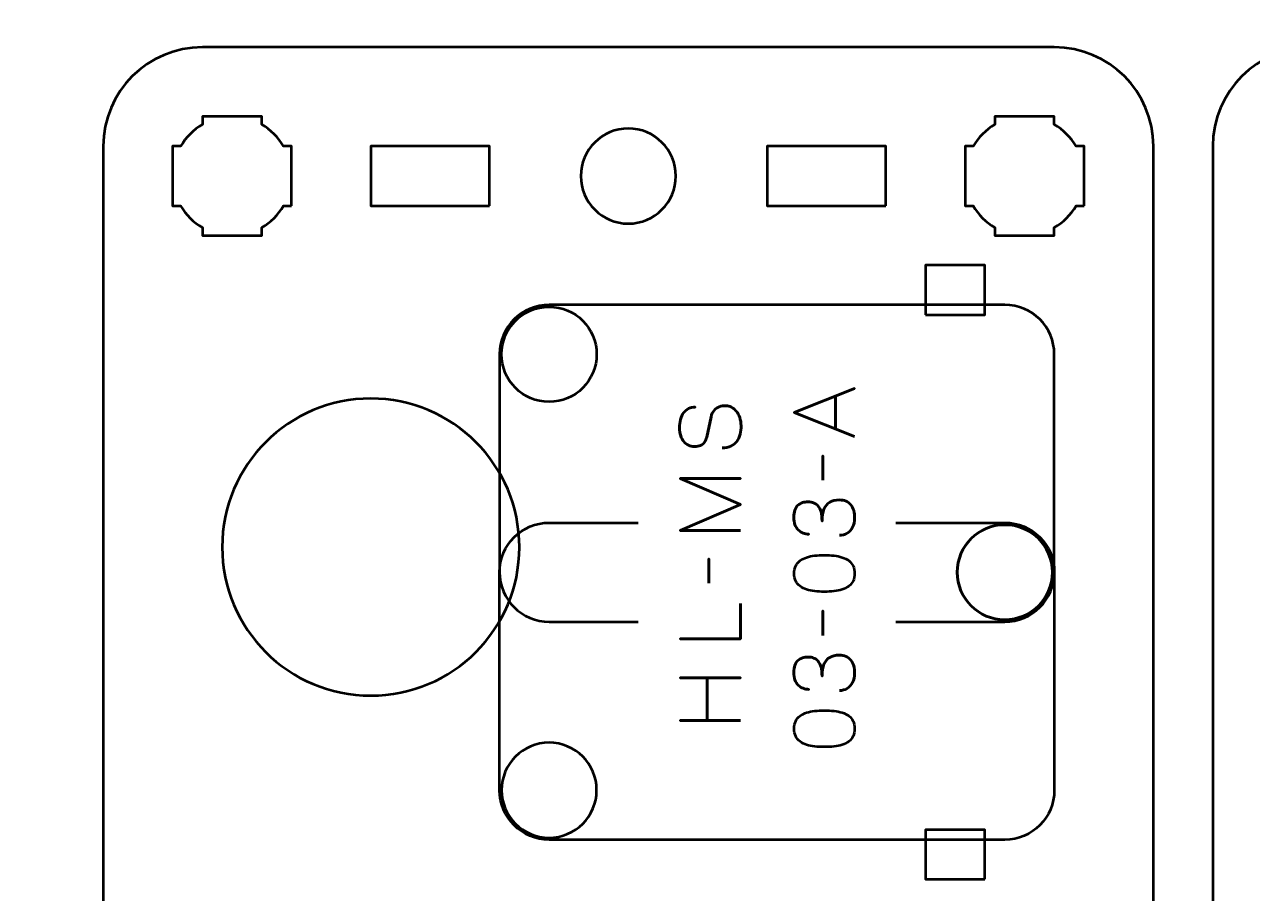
# Model space of a CAD drawing. Header units: centimetres. Extents: x -21 to 0, y -29.7 to 0.
# Drawn here: x -17.45 to -11.25, y -21.57 to -17.19 of the extents above; entities that cross this region are included whole.
import ezdxf

# ---------------------------------------------------------------- set-up
doc = ezdxf.new("R2010")
doc.units = ezdxf.units.CM
doc.header["$MEASUREMENT"] = 0
doc.layers.add('Layer 1', color=7, linetype='Continuous')

msp = doc.modelspace()

# ---------------------------------------------------------------- linework, layer by layer
at = {"layer": 'Layer 1', "color": 5, "lineweight": 53}
msp.add_lwpolyline([(-12.9, -18.65), (-12.6, -18.65), (-12.6, -18.4), (-12.9, -18.4), (-12.9, -18.65)], close=True, dxfattribs=at)
at = {"layer": 'Layer 1', "lineweight": 53}
for centre in [(-14.8, -18.85), (-12.5, -19.95)]:
    msp.add_ellipse(centre, major_axis=(0, 0.24), ratio=1, dxfattribs=at)
at = {"layer": 'Layer 1', "color": 1, "lineweight": 53}
msp.add_open_spline([(-21.00003, -29.19995), (-21.00003, -29.19995), (-21.00003, -5.29992), (-21.00003, -5.29992), (-21.00003, -5.29992), (-21.00003, -5.21709), (-20.93286, -5.14992), (-20.85003, -5.14992), (-20.85003, -5.14992), (-20.7672, -5.14992), (-20.70003, -5.08275), (-20.70003, -4.99992), (-20.70003, -4.99992), (-20.70003, -4.91709), (-20.7672, -4.84992), (-20.85003, -4.84992), (-20.85003, -4.84992), (-20.93286, -4.84992), (-21.00003, -4.78275), (-21.00003, -4.69992), (-21.00003, -4.69992), (-21.00003, -4.61709), (-20.93286, -4.54992), (-20.85003, -4.54992), (-20.85003, -4.54992), (-20.7672, -4.54992), (-20.70003, -4.48275), (-20.70003, -4.39992), (-20.70003, -4.39992), (-20.70003, -4.31709), (-20.7672, -4.24992), (-20.85003, -4.24992), (-20.85003, -4.24992), (-20.93286, -4.24992), (-21.00003, -4.18275), (-21.00003, -4.09992), (-21.00003, -4.09992), (-21.00003, -4.01709), (-20.93286, -3.94992), (-20.85003, -3.94992), (-20.85003, -3.94992), (-20.7672, -3.94992), (-20.70003, -3.88275), (-20.70003, -3.79992), (-20.70003, -3.79992), (-20.70003, -3.71709), (-20.7672, -3.64992), (-20.85003, -3.64992), (-20.85003, -3.64992), (-20.93286, -3.64992), (-21.00003, -3.58275), (-21.00003, -3.49992), (-21.00003, -3.49992), (-21.00003, -3.41709), (-20.93286, -3.34992), (-20.85003, -3.34992), (-20.85003, -3.34992), (-20.7672, -3.34992), (-20.70003, -3.28275), (-20.70003, -3.19992), (-20.70003, -3.19992), (-20.70003, -3.11709), (-20.7672, -3.04992), (-20.85003, -3.04992), (-20.85003, -3.04992), (-20.93286, -3.04992), (-21.00003, -2.98275), (-21.00003, -2.89992), (-21.00003, -2.89992), (-21.00003, -2.81709), (-20.93286, -2.74992), (-20.85003, -2.74992), (-20.85003, -2.74992), (-20.7672, -2.74992), (-20.70003, -2.68275), (-20.70003, -2.59992), (-20.70003, -2.59992), (-20.70003, -2.51709), (-20.7672, -2.44992), (-20.85003, -2.44992), (-20.85003, -2.44992), (-20.93286, -2.44992), (-21.00003, -2.38275), (-21.00003, -2.29992), (-21.00003, -2.29992), (-21.00003, -2.21709), (-20.93286, -2.14992), (-20.85003, -2.14992), (-20.85003, -2.14992), (-20.7672, -2.14992), (-20.70003, -2.08275), (-20.70003, -1.99992), (-20.70003, -1.99992), (-20.70003, -1.91709), (-20.7672, -1.84992), (-20.85003, -1.84992), (-20.85003, -1.84992), (-20.93286, -1.84992), (-21.00003, -1.78275), (-21.00003, -1.69992), (-21.00003, -1.69992), (-21.00003, -1.61709), (-20.93286, -1.54992), (-20.85003, -1.54992), (-20.85003, -1.54992), (-20.7672, -1.54992), (-20.70003, -1.48275), (-20.70003, -1.39992), (-20.70003, -1.39992), (-20.70003, -1.31709), (-20.7672, -1.24992), (-20.85003, -1.24992), (-20.85003, -1.24992), (-20.93286, -1.24992), (-21.00003, -1.18275), (-21.00003, -1.09992), (-21.00003, -1.09992), (-21.00003, -1.09992), (-21.00003, -0.49992), (-21.00003, -0.49992), (-21.00003, -0.49992), (-21.00003, -0.22295), (-20.77694, 0.00004), (-20.49994, 0.00004), (-20.49994, 0.00004), (-20.49994, 0.00004), (-0.50008, 0.00004), (-0.50008, 0.00004), (-0.50008, 0.00004), (-0.22294, 0.00004), (0.00002, -0.22295), (0.00002, -0.49992), (0.00002, -0.49992), (0.00002, -0.49992), (0.00002, -29.19995), (0.00002, -29.19995), (0.00002, -29.19995), (0.00002, -29.47695), (-0.22294, -29.70004), (-0.50008, -29.70004), (-0.50008, -29.70004), (-0.50008, -29.70004), (-20.49994, -29.70004), (-20.49994, -29.70004), (-20.49994, -29.70004), (-20.77694, -29.70004), (-21.00003, -29.47695), (-21.00003, -29.19995)], degree=3, knots=[0, 0, 0, 0, 0.027027, 0.027027, 0.027027, 0.027027, 0.0540541, 0.0540541, 0.0540541, 0.0540541, 0.0810811, 0.0810811, 0.0810811, 0.0810811, 0.1081081, 0.1081081, 0.1081081, 0.1081081, 0.1351351, 0.1351351, 0.1351351, 0.1351351, 0.1621622, 0.1621622, 0.1621622, 0.1621622, 0.1891892, 0.1891892, 0.1891892, 0.1891892, 0.2162162, 0.2162162, 0.2162162, 0.2162162, 0.2432432, 0.2432432, 0.2432432, 0.2432432, 0.2702703, 0.2702703, 0.2702703, 0.2702703, 0.2972973, 0.2972973, 0.2972973, 0.2972973, 0.3243243, 0.3243243, 0.3243243, 0.3243243, 0.3513514, 0.3513514, 0.3513514, 0.3513514, 0.3783784, 0.3783784, 0.3783784, 0.3783784, 0.4054054, 0.4054054, 0.4054054, 0.4054054, 0.4324324, 0.4324324, 0.4324324, 0.4324324, 0.4594595, 0.4594595, 0.4594595, 0.4594595, 0.4864865, 0.4864865, 0.4864865, 0.4864865, 0.5135135, 0.5135135, 0.5135135, 0.5135135, 0.5405405, 0.5405405, 0.5405405, 0.5405405, 0.5675676, 0.5675676, 0.5675676, 0.5675676, 0.5945946, 0.5945946, 0.5945946, 0.5945946, 0.6216216, 0.6216216, 0.6216216, 0.6216216, 0.6486486, 0.6486486, 0.6486486, 0.6486486, 0.6756757, 0.6756757, 0.6756757, 0.6756757, 0.7027027, 0.7027027, 0.7027027, 0.7027027, 0.7297297, 0.7297297, 0.7297297, 0.7297297, 0.7567568, 0.7567568, 0.7567568, 0.7567568, 0.7837838, 0.7837838, 0.7837838, 0.7837838, 0.8108108, 0.8108108, 0.8108108, 0.8108108, 0.8378378, 0.8378378, 0.8378378, 0.8378378, 0.8648649, 0.8648649, 0.8648649, 0.8648649, 0.8918919, 0.8918919, 0.8918919, 0.8918919, 0.9189189, 0.9189189, 0.9189189, 0.9189189, 0.9459459, 0.9459459, 0.9459459, 0.9459459, 0.972973, 0.972973, 0.972973, 0.972973, 1, 1, 1, 1], dxfattribs=at)
at = {"layer": 'Layer 1', "color": 3, "lineweight": 53}
for points in [[(-11.75, -17.8), (-11.75, -17.8), (-11.75, -22.1), (-11.75, -22.1), (-11.75, -22.1), (-11.75, -22.37609), (-11.97391, -22.6), (-12.25, -22.6), (-12.25, -22.6), (-12.25, -22.6), (-16.55, -22.6), (-16.55, -22.6), (-16.55, -22.6), (-16.82609, -22.6), (-17.05, -22.37609), (-17.05, -22.1), (-17.05, -22.1), (-17.05, -22.1), (-17.05, -17.8), (-17.05, -17.8), (-17.05, -17.8), (-17.05, -17.52391), (-16.82609, -17.3), (-16.55, -17.3), (-16.55, -17.3), (-16.55, -17.3), (-12.25, -17.3), (-12.25, -17.3), (-12.25, -17.3), (-11.97391, -17.3), (-11.75, -17.52391), (-11.75, -17.8)], [(-6.15, -17.8), (-6.15, -17.8), (-6.15, -22.1), (-6.15, -22.1), (-6.15, -22.1), (-6.15, -22.37609), (-6.37391, -22.6), (-6.65, -22.6), (-6.65, -22.6), (-6.65, -22.6), (-10.95, -22.6), (-10.95, -22.6), (-10.95, -22.6), (-11.22609, -22.6), (-11.45, -22.37609), (-11.45, -22.1), (-11.45, -22.1), (-11.45, -22.1), (-11.45, -17.8), (-11.45, -17.8), (-11.45, -17.8), (-11.45, -17.52391), (-11.22609, -17.3), (-10.95, -17.3), (-10.95, -17.3), (-10.95, -17.3), (-6.65, -17.3), (-6.65, -17.3), (-6.65, -17.3), (-6.37391, -17.3), (-6.15, -17.52391), (-6.15, -17.8)]]:
    msp.add_open_spline(points, degree=3, knots=[0, 0, 0, 0, 0.125, 0.125, 0.125, 0.125, 0.25, 0.25, 0.25, 0.25, 0.375, 0.375, 0.375, 0.375, 0.5, 0.5, 0.5, 0.5, 0.625, 0.625, 0.625, 0.625, 0.75, 0.75, 0.75, 0.75, 0.875, 0.875, 0.875, 0.875, 1, 1, 1, 1], dxfattribs=at)
at = {"layer": 'Layer 1', "lineweight": 53}
for points, knots in [([(-16.1, -18.1), (-16.1, -18.1), (-16.14015, -18.1), (-16.14015, -18.1), (-16.14015, -18.1), (-16.1665, -18.14553), (-16.20447, -18.1835), (-16.25, -18.20985), (-16.25, -18.20985), (-16.25, -18.20985), (-16.25, -18.25), (-16.25, -18.25), (-16.25, -18.25), (-16.25, -18.25), (-16.4, -18.25), (-16.4, -18.25), (-16.4, -18.25), (-16.4, -18.25), (-16.55, -18.25), (-16.55, -18.25), (-16.55, -18.25), (-16.55, -18.25), (-16.55, -18.20985), (-16.55, -18.20985), (-16.55, -18.20985), (-16.59553, -18.1835), (-16.6335, -18.14553), (-16.65985, -18.1), (-16.65985, -18.1), (-16.65985, -18.1), (-16.7, -18.1), (-16.7, -18.1), (-16.7, -18.1), (-16.7, -18.1), (-16.7, -17.95), (-16.7, -17.95), (-16.7, -17.95), (-16.7, -17.95), (-16.7, -17.8), (-16.7, -17.8), (-16.7, -17.8), (-16.7, -17.8), (-16.65985, -17.8), (-16.65985, -17.8), (-16.65985, -17.8), (-16.6335, -17.75447), (-16.59553, -17.7165), (-16.55, -17.69015), (-16.55, -17.69015), (-16.55, -17.69015), (-16.55, -17.65), (-16.55, -17.65), (-16.55, -17.65), (-16.55, -17.65), (-16.4, -17.65), (-16.4, -17.65), (-16.4, -17.65), (-16.4, -17.65), (-16.25, -17.65), (-16.25, -17.65), (-16.25, -17.65), (-16.25, -17.65), (-16.25, -17.69015), (-16.25, -17.69015), (-16.25, -17.69015), (-16.20447, -17.7165), (-16.1665, -17.75447), (-16.14015, -17.8), (-16.14015, -17.8), (-16.14015, -17.8), (-16.1, -17.8), (-16.1, -17.8), (-16.1, -17.8), (-16.1, -17.8), (-16.1, -17.95), (-16.1, -17.95), (-16.1, -17.95), (-16.1, -17.95), (-16.1, -18.1), (-16.1, -18.1)], [0, 0, 0, 0, 0.05, 0.05, 0.05, 0.05, 0.1, 0.1, 0.1, 0.1, 0.15, 0.15, 0.15, 0.15, 0.2, 0.2, 0.2, 0.2, 0.25, 0.25, 0.25, 0.25, 0.3, 0.3, 0.3, 0.3, 0.35, 0.35, 0.35, 0.35, 0.4, 0.4, 0.4, 0.4, 0.45, 0.45, 0.45, 0.45, 0.5, 0.5, 0.5, 0.5, 0.55, 0.55, 0.55, 0.55, 0.6, 0.6, 0.6, 0.6, 0.65, 0.65, 0.65, 0.65, 0.7, 0.7, 0.7, 0.7, 0.75, 0.75, 0.75, 0.75, 0.8, 0.8, 0.8, 0.8, 0.85, 0.85, 0.85, 0.85, 0.9, 0.9, 0.9, 0.9, 0.95, 0.95, 0.95, 0.95, 1, 1, 1, 1]), ([(-12.1, -18.1), (-12.1, -18.1), (-12.14015, -18.1), (-12.14015, -18.1), (-12.14015, -18.1), (-12.1665, -18.14553), (-12.20447, -18.1835), (-12.25, -18.20985), (-12.25, -18.20985), (-12.25, -18.20985), (-12.25, -18.25), (-12.25, -18.25), (-12.25, -18.25), (-12.25, -18.25), (-12.4, -18.25), (-12.4, -18.25), (-12.4, -18.25), (-12.4, -18.25), (-12.55, -18.25), (-12.55, -18.25), (-12.55, -18.25), (-12.55, -18.25), (-12.55, -18.20985), (-12.55, -18.20985), (-12.55, -18.20985), (-12.59553, -18.1835), (-12.6335, -18.14553), (-12.65985, -18.1), (-12.65985, -18.1), (-12.65985, -18.1), (-12.7, -18.1), (-12.7, -18.1), (-12.7, -18.1), (-12.7, -18.1), (-12.7, -17.95), (-12.7, -17.95), (-12.7, -17.95), (-12.7, -17.95), (-12.7, -17.8), (-12.7, -17.8), (-12.7, -17.8), (-12.7, -17.8), (-12.65985, -17.8), (-12.65985, -17.8), (-12.65985, -17.8), (-12.6335, -17.75447), (-12.59553, -17.7165), (-12.55, -17.69015), (-12.55, -17.69015), (-12.55, -17.69015), (-12.55, -17.65), (-12.55, -17.65), (-12.55, -17.65), (-12.55, -17.65), (-12.4, -17.65), (-12.4, -17.65), (-12.4, -17.65), (-12.4, -17.65), (-12.25, -17.65), (-12.25, -17.65), (-12.25, -17.65), (-12.25, -17.65), (-12.25, -17.69015), (-12.25, -17.69015), (-12.25, -17.69015), (-12.20447, -17.7165), (-12.1665, -17.75447), (-12.14015, -17.8), (-12.14015, -17.8), (-12.14015, -17.8), (-12.1, -17.8), (-12.1, -17.8), (-12.1, -17.8), (-12.1, -17.8), (-12.1, -17.95), (-12.1, -17.95), (-12.1, -17.95), (-12.1, -17.95), (-12.1, -18.1), (-12.1, -18.1)], [0, 0, 0, 0, 0.05, 0.05, 0.05, 0.05, 0.1, 0.1, 0.1, 0.1, 0.15, 0.15, 0.15, 0.15, 0.2, 0.2, 0.2, 0.2, 0.25, 0.25, 0.25, 0.25, 0.3, 0.3, 0.3, 0.3, 0.35, 0.35, 0.35, 0.35, 0.4, 0.4, 0.4, 0.4, 0.45, 0.45, 0.45, 0.45, 0.5, 0.5, 0.5, 0.5, 0.55, 0.55, 0.55, 0.55, 0.6, 0.6, 0.6, 0.6, 0.65, 0.65, 0.65, 0.65, 0.7, 0.7, 0.7, 0.7, 0.75, 0.75, 0.75, 0.75, 0.8, 0.8, 0.8, 0.8, 0.85, 0.85, 0.85, 0.85, 0.9, 0.9, 0.9, 0.9, 0.95, 0.95, 0.95, 0.95, 1, 1, 1, 1]), ([(-14.4, -18.19), (-14.53253, -18.19), (-14.64, -18.08253), (-14.64, -17.95), (-14.64, -17.95), (-14.64, -17.81747), (-14.53253, -17.71), (-14.4, -17.71), (-14.4, -17.71), (-14.26747, -17.71), (-14.16, -17.81747), (-14.16, -17.95), (-14.16, -17.95), (-14.16, -18.08253), (-14.26747, -18.19), (-14.4, -18.19)], [0, 0, 0, 0, 0.25, 0.25, 0.25, 0.25, 0.5, 0.5, 0.5, 0.5, 0.75, 0.75, 0.75, 0.75, 1, 1, 1, 1]), ([(-15.1, -18.1), (-15.1, -18.1), (-15.7, -18.1), (-15.7, -18.1), (-15.7, -18.1), (-15.7, -18.1), (-15.7, -17.8), (-15.7, -17.8), (-15.7, -17.8), (-15.7, -17.8), (-15.1, -17.8), (-15.1, -17.8), (-15.1, -17.8), (-15.1, -17.8), (-15.1, -18.1), (-15.1, -18.1)], [0, 0, 0, 0, 0.25, 0.25, 0.25, 0.25, 0.5, 0.5, 0.5, 0.5, 0.75, 0.75, 0.75, 0.75, 1, 1, 1, 1]), ([(-13.1, -18.1), (-13.1, -18.1), (-13.7, -18.1), (-13.7, -18.1), (-13.7, -18.1), (-13.7, -18.1), (-13.7, -17.8), (-13.7, -17.8), (-13.7, -17.8), (-13.7, -17.8), (-13.1, -17.8), (-13.1, -17.8), (-13.1, -17.8), (-13.1, -17.8), (-13.1, -18.1), (-13.1, -18.1)], [0, 0, 0, 0, 0.25, 0.25, 0.25, 0.25, 0.5, 0.5, 0.5, 0.5, 0.75, 0.75, 0.75, 0.75, 1, 1, 1, 1]), ([(-15.70002, -20.573), (-16.11417, -20.573), (-16.45002, -20.23715), (-16.45002, -19.823), (-16.45002, -19.823), (-16.45002, -19.40885), (-16.11417, -19.073), (-15.70002, -19.073), (-15.70002, -19.073), (-15.28587, -19.073), (-14.95002, -19.40885), (-14.95002, -19.823), (-14.95002, -19.823), (-14.95002, -20.23715), (-15.28587, -20.573), (-15.70002, -20.573)], [0, 0, 0, 0, 0.25, 0.25, 0.25, 0.25, 0.5, 0.5, 0.5, 0.5, 0.75, 0.75, 0.75, 0.75, 1, 1, 1, 1]), ([(-12.5, -20.19), (-12.63253, -20.19), (-12.74, -20.08253), (-12.74, -19.95), (-12.74, -19.95), (-12.74, -19.81747), (-12.63253, -19.71), (-12.5, -19.71), (-12.5, -19.71), (-12.36747, -19.71), (-12.26, -19.81747), (-12.26, -19.95), (-12.26, -19.95), (-12.26, -20.08253), (-12.36747, -20.19), (-12.5, -20.19)], [0, 0, 0, 0, 0.25, 0.25, 0.25, 0.25, 0.5, 0.5, 0.5, 0.5, 0.75, 0.75, 0.75, 0.75, 1, 1, 1, 1]), ([(-14.8, -21.29), (-14.93253, -21.29), (-15.04, -21.18253), (-15.04, -21.05), (-15.04, -21.05), (-15.04, -20.91747), (-14.93253, -20.81), (-14.8, -20.81), (-14.8, -20.81), (-14.66747, -20.81), (-14.56, -20.91747), (-14.56, -21.05), (-14.56, -21.05), (-14.56, -21.18253), (-14.66747, -21.29), (-14.8, -21.29)], [0, 0, 0, 0, 0.25, 0.25, 0.25, 0.25, 0.5, 0.5, 0.5, 0.5, 0.75, 0.75, 0.75, 0.75, 1, 1, 1, 1])]:
    msp.add_open_spline(points, degree=3, knots=knots, dxfattribs=at)
at = {"layer": 'Layer 1', "color": 5, "lineweight": 53}
for points, knots in [([(-13.05, -20.2), (-13.05, -20.2), (-12.5, -20.2), (-12.5, -20.2), (-12.5, -20.2), (-12.36195, -20.2), (-12.25, -20.08805), (-12.25, -19.95), (-12.25, -19.95), (-12.25, -19.95), (-12.25, -18.85), (-12.25, -18.85), (-12.25, -18.85), (-12.25, -18.71195), (-12.36195, -18.6), (-12.5, -18.6), (-12.5, -18.6), (-12.5, -18.6), (-14.8, -18.6), (-14.8, -18.6), (-14.8, -18.6), (-14.93805, -18.6), (-15.05, -18.71195), (-15.05, -18.85), (-15.05, -18.85), (-15.05, -18.85), (-15.05, -19.95), (-15.05, -19.95)], [0, 0, 0, 0, 0.1428571, 0.1428571, 0.1428571, 0.1428571, 0.2857143, 0.2857143, 0.2857143, 0.2857143, 0.4285714, 0.4285714, 0.4285714, 0.4285714, 0.5714286, 0.5714286, 0.5714286, 0.5714286, 0.7142857, 0.7142857, 0.7142857, 0.7142857, 0.8571429, 0.8571429, 0.8571429, 0.8571429, 1, 1, 1, 1]), ([(-13.25827, -19.26485), (-13.25827, -19.26485), (-13.56349, -19.14378), (-13.56349, -19.14378), (-13.56349, -19.14378), (-13.56349, -19.14378), (-13.25827, -19.02228), (-13.25827, -19.02228), (-13.25827, -19.02228), (-13.25827, -19.02228), (-13.56349, -19.14378), (-13.56349, -19.14378), (-13.56349, -19.14378), (-13.56349, -19.14378), (-13.25827, -19.26485), (-13.25827, -19.26485)], [0, 0, 0, 0, 0.25, 0.25, 0.25, 0.25, 0.5, 0.5, 0.5, 0.5, 0.75, 0.75, 0.75, 0.75, 1, 1, 1, 1]), ([(-13.35437, -19.22675), (-13.35437, -19.22675), (-13.35437, -19.06081), (-13.35437, -19.06081), (-13.35437, -19.06081), (-13.35437, -19.06081), (-13.35437, -19.22675), (-13.35437, -19.22675)], [0, 0, 0, 0, 0.5, 0.5, 0.5, 0.5, 1, 1, 1, 1]), ([(-13.92587, -19.32264), (-13.90893, -19.3225), (-13.89447, -19.31954), (-13.88247, -19.31361), (-13.88247, -19.31361), (-13.87041, -19.30775), (-13.8606, -19.29957), (-13.85305, -19.28927), (-13.85305, -19.28927), (-13.84543, -19.2789), (-13.83986, -19.26697), (-13.83633, -19.2535), (-13.83633, -19.2535), (-13.83273, -19.24009), (-13.83097, -19.2257), (-13.83104, -19.21046), (-13.83104, -19.21046), (-13.83111, -19.19508), (-13.83337, -19.18125), (-13.83767, -19.1689), (-13.83767, -19.1689), (-13.84198, -19.15662), (-13.84776, -19.14611), (-13.85503, -19.13729), (-13.85503, -19.13729), (-13.8623, -19.12854), (-13.87041, -19.12177), (-13.87944, -19.11697), (-13.87944, -19.11697), (-13.88847, -19.11217), (-13.89771, -19.10963), (-13.90724, -19.10928), (-13.90724, -19.10928), (-13.91973, -19.10886), (-13.93116, -19.11069), (-13.94146, -19.11471), (-13.94146, -19.11471), (-13.95176, -19.11874), (-13.96037, -19.12495), (-13.96742, -19.13334), (-13.96742, -19.13334), (-13.97448, -19.14167), (-13.97942, -19.15218), (-13.98217, -19.16474), (-13.98217, -19.16474), (-13.98217, -19.16474), (-14.00461, -19.26845), (-14.00461, -19.26845), (-14.00461, -19.26845), (-14.00665, -19.27819), (-14.01011, -19.28659), (-14.01491, -19.2935), (-14.01491, -19.2935), (-14.01977, -19.30042), (-14.02648, -19.30578), (-14.03509, -19.30945), (-14.03509, -19.30945), (-14.04362, -19.31312), (-14.05449, -19.31502), (-14.06768, -19.31502), (-14.06768, -19.31502), (-14.0777, -19.31502), (-14.08715, -19.31297), (-14.09604, -19.30881), (-14.09604, -19.30881), (-14.10493, -19.30472), (-14.11277, -19.29865), (-14.11961, -19.29068), (-14.11961, -19.29068), (-14.12652, -19.28271), (-14.13189, -19.27283), (-14.13577, -19.26112), (-14.13577, -19.26112), (-14.13972, -19.24933), (-14.14169, -19.23586), (-14.14176, -19.22062), (-14.14176, -19.22062), (-14.14176, -19.20531), (-14.14, -19.19127), (-14.13647, -19.17843), (-14.13647, -19.17843), (-14.13294, -19.16566), (-14.12786, -19.15458), (-14.12109, -19.14527), (-14.12109, -19.14527), (-14.11432, -19.13595), (-14.10599, -19.12876), (-14.09626, -19.12382), (-14.09626, -19.12382), (-14.08645, -19.11888), (-14.07523, -19.11655), (-14.0626, -19.1169), (-14.0626, -19.1169), (-14.07523, -19.11655), (-14.08645, -19.11888), (-14.09626, -19.12382), (-14.09626, -19.12382), (-14.10599, -19.12876), (-14.11432, -19.13595), (-14.12109, -19.14527), (-14.12109, -19.14527), (-14.12786, -19.15458), (-14.13294, -19.16566), (-14.13647, -19.17843), (-14.13647, -19.17843), (-14.14, -19.19127), (-14.14176, -19.20531), (-14.14176, -19.22062), (-14.14176, -19.22062), (-14.14169, -19.23586), (-14.13972, -19.24933), (-14.13577, -19.26112), (-14.13577, -19.26112), (-14.13189, -19.27283), (-14.12652, -19.28271), (-14.11961, -19.29068), (-14.11961, -19.29068), (-14.11277, -19.29865), (-14.10493, -19.30472), (-14.09604, -19.30881), (-14.09604, -19.30881), (-14.08715, -19.31297), (-14.0777, -19.31502), (-14.06768, -19.31502), (-14.06768, -19.31502), (-14.05449, -19.31502), (-14.04362, -19.31319), (-14.03516, -19.30966), (-14.03516, -19.30966), (-14.02662, -19.30606), (-14.01999, -19.30077), (-14.01512, -19.29385), (-14.01512, -19.29385), (-14.01032, -19.28694), (-14.00679, -19.27847), (-14.00461, -19.26845), (-14.00461, -19.26845), (-14.00461, -19.26845), (-13.98217, -19.16474), (-13.98217, -19.16474), (-13.98217, -19.16474), (-13.97942, -19.1519), (-13.97448, -19.14131), (-13.96742, -19.13299), (-13.96742, -19.13299), (-13.96037, -19.12459), (-13.95176, -19.11845), (-13.94146, -19.1145), (-13.94146, -19.1145), (-13.93116, -19.11062), (-13.91973, -19.10886), (-13.90724, -19.10928), (-13.90724, -19.10928), (-13.89771, -19.10963), (-13.88847, -19.11217), (-13.87944, -19.11697), (-13.87944, -19.11697), (-13.87041, -19.12177), (-13.8623, -19.12854), (-13.85503, -19.13729), (-13.85503, -19.13729), (-13.84776, -19.14611), (-13.84198, -19.15662), (-13.83767, -19.1689), (-13.83767, -19.1689), (-13.83337, -19.18125), (-13.83111, -19.19508), (-13.83104, -19.21046), (-13.83104, -19.21046), (-13.83097, -19.2257), (-13.83273, -19.24009), (-13.83633, -19.2535), (-13.83633, -19.2535), (-13.83986, -19.26697), (-13.84543, -19.2789), (-13.85305, -19.28927), (-13.85305, -19.28927), (-13.8606, -19.29957), (-13.87041, -19.30775), (-13.88247, -19.31361), (-13.88247, -19.31361), (-13.89447, -19.31954), (-13.90893, -19.3225), (-13.92587, -19.32264)], [0, 0, 0, 0, 0.0217391, 0.0217391, 0.0217391, 0.0217391, 0.0434783, 0.0434783, 0.0434783, 0.0434783, 0.0652174, 0.0652174, 0.0652174, 0.0652174, 0.0869565, 0.0869565, 0.0869565, 0.0869565, 0.1086957, 0.1086957, 0.1086957, 0.1086957, 0.1304348, 0.1304348, 0.1304348, 0.1304348, 0.1521739, 0.1521739, 0.1521739, 0.1521739, 0.173913, 0.173913, 0.173913, 0.173913, 0.1956522, 0.1956522, 0.1956522, 0.1956522, 0.2173913, 0.2173913, 0.2173913, 0.2173913, 0.2391304, 0.2391304, 0.2391304, 0.2391304, 0.2608696, 0.2608696, 0.2608696, 0.2608696, 0.2826087, 0.2826087, 0.2826087, 0.2826087, 0.3043478, 0.3043478, 0.3043478, 0.3043478, 0.326087, 0.326087, 0.326087, 0.326087, 0.3478261, 0.3478261, 0.3478261, 0.3478261, 0.3695652, 0.3695652, 0.3695652, 0.3695652, 0.3913043, 0.3913043, 0.3913043, 0.3913043, 0.4130435, 0.4130435, 0.4130435, 0.4130435, 0.4347826, 0.4347826, 0.4347826, 0.4347826, 0.4565217, 0.4565217, 0.4565217, 0.4565217, 0.4782609, 0.4782609, 0.4782609, 0.4782609, 0.5, 0.5, 0.5, 0.5, 0.5217391, 0.5217391, 0.5217391, 0.5217391, 0.5434783, 0.5434783, 0.5434783, 0.5434783, 0.5652174, 0.5652174, 0.5652174, 0.5652174, 0.5869565, 0.5869565, 0.5869565, 0.5869565, 0.6086957, 0.6086957, 0.6086957, 0.6086957, 0.6304348, 0.6304348, 0.6304348, 0.6304348, 0.6521739, 0.6521739, 0.6521739, 0.6521739, 0.673913, 0.673913, 0.673913, 0.673913, 0.6956522, 0.6956522, 0.6956522, 0.6956522, 0.7173913, 0.7173913, 0.7173913, 0.7173913, 0.7391304, 0.7391304, 0.7391304, 0.7391304, 0.7608696, 0.7608696, 0.7608696, 0.7608696, 0.7826087, 0.7826087, 0.7826087, 0.7826087, 0.8043478, 0.8043478, 0.8043478, 0.8043478, 0.826087, 0.826087, 0.826087, 0.826087, 0.8478261, 0.8478261, 0.8478261, 0.8478261, 0.8695652, 0.8695652, 0.8695652, 0.8695652, 0.8913043, 0.8913043, 0.8913043, 0.8913043, 0.9130435, 0.9130435, 0.9130435, 0.9130435, 0.9347826, 0.9347826, 0.9347826, 0.9347826, 0.9565217, 0.9565217, 0.9565217, 0.9565217, 0.9782609, 0.9782609, 0.9782609, 0.9782609, 1, 1, 1, 1]), ([(-13.41787, -19.48498), (-13.41787, -19.48498), (-13.41787, -19.36179), (-13.41787, -19.36179), (-13.41787, -19.36179), (-13.41787, -19.36179), (-13.41787, -19.48498), (-13.41787, -19.48498)], [0, 0, 0, 0, 0.5, 0.5, 0.5, 0.5, 1, 1, 1, 1]), ([(-13.83358, -19.73962), (-13.83358, -19.73962), (-14.1388, -19.73962), (-14.1388, -19.73962), (-14.1388, -19.73962), (-14.1388, -19.73962), (-13.83358, -19.60839), (-13.83358, -19.60839), (-13.83358, -19.60839), (-13.83358, -19.60839), (-14.1388, -19.47673), (-14.1388, -19.47673), (-14.1388, -19.47673), (-14.1388, -19.47673), (-13.83358, -19.47673), (-13.83358, -19.47673), (-13.83358, -19.47673), (-13.83358, -19.47673), (-14.1388, -19.47673), (-14.1388, -19.47673), (-14.1388, -19.47673), (-14.1388, -19.47673), (-13.83358, -19.60839), (-13.83358, -19.60839), (-13.83358, -19.60839), (-13.83358, -19.60839), (-14.1388, -19.73962), (-14.1388, -19.73962), (-14.1388, -19.73962), (-14.1388, -19.73962), (-13.83358, -19.73962), (-13.83358, -19.73962)], [0, 0, 0, 0, 0.125, 0.125, 0.125, 0.125, 0.25, 0.25, 0.25, 0.25, 0.375, 0.375, 0.375, 0.375, 0.5, 0.5, 0.5, 0.5, 0.625, 0.625, 0.625, 0.625, 0.75, 0.75, 0.75, 0.75, 0.875, 0.875, 0.875, 0.875, 1, 1, 1, 1]), ([(-13.33489, -19.76353), (-13.31965, -19.76346), (-13.30639, -19.75993), (-13.29489, -19.75295), (-13.29489, -19.75295), (-13.28346, -19.74596), (-13.2745, -19.73601), (-13.26808, -19.72303), (-13.26808, -19.72303), (-13.26166, -19.71005), (-13.25841, -19.69446), (-13.25827, -19.67632), (-13.25827, -19.67632), (-13.25827, -19.66271), (-13.25968, -19.65036), (-13.26264, -19.63914), (-13.26264, -19.63914), (-13.26561, -19.62799), (-13.27019, -19.6184), (-13.27647, -19.61028), (-13.27647, -19.61028), (-13.28275, -19.60217), (-13.29087, -19.59596), (-13.30074, -19.59152), (-13.30074, -19.59152), (-13.31069, -19.58714), (-13.32262, -19.58496), (-13.33659, -19.58489), (-13.33659, -19.58489), (-13.35521, -19.58481), (-13.37095, -19.58862), (-13.38372, -19.59617), (-13.38372, -19.59617), (-13.39649, -19.60372), (-13.40608, -19.61544), (-13.41264, -19.63117), (-13.41264, -19.63117), (-13.41921, -19.6469), (-13.42252, -19.66708), (-13.42252, -19.69156), (-13.42252, -19.69156), (-13.42245, -19.67329), (-13.42414, -19.65798), (-13.4276, -19.64549), (-13.4276, -19.64549), (-13.43106, -19.63307), (-13.43593, -19.62313), (-13.44228, -19.61565), (-13.44228, -19.61565), (-13.44856, -19.60817), (-13.45604, -19.60274), (-13.46464, -19.59949), (-13.46464, -19.59949), (-13.47318, -19.59617), (-13.48256, -19.59455), (-13.49279, -19.59462), (-13.49279, -19.59462), (-13.50303, -19.59455), (-13.51248, -19.59596), (-13.52123, -19.59878), (-13.52123, -19.59878), (-13.52998, -19.60154), (-13.53767, -19.60605), (-13.54423, -19.61219), (-13.54423, -19.61219), (-13.55079, -19.61833), (-13.55594, -19.62644), (-13.55961, -19.63639), (-13.55961, -19.63639), (-13.56328, -19.64641), (-13.56511, -19.65862), (-13.56518, -19.67294), (-13.56518, -19.67294), (-13.56511, -19.68719), (-13.563, -19.69968), (-13.5589, -19.71026), (-13.5589, -19.71026), (-13.55481, -19.72092), (-13.54924, -19.72966), (-13.54211, -19.73672), (-13.54211, -19.73672), (-13.53499, -19.7437), (-13.52687, -19.74893), (-13.5177, -19.75238), (-13.5177, -19.75238), (-13.50853, -19.75591), (-13.49879, -19.7576), (-13.48856, -19.7576), (-13.48856, -19.7576), (-13.49879, -19.7576), (-13.50853, -19.75591), (-13.5177, -19.75238), (-13.5177, -19.75238), (-13.52687, -19.74893), (-13.53499, -19.7437), (-13.54211, -19.73672), (-13.54211, -19.73672), (-13.54924, -19.72966), (-13.55481, -19.72092), (-13.5589, -19.71026), (-13.5589, -19.71026), (-13.563, -19.69968), (-13.56511, -19.68719), (-13.56518, -19.67294), (-13.56518, -19.67294), (-13.56511, -19.65862), (-13.56328, -19.64641), (-13.55961, -19.63639), (-13.55961, -19.63639), (-13.55594, -19.62644), (-13.55079, -19.61833), (-13.54423, -19.61219), (-13.54423, -19.61219), (-13.53767, -19.60605), (-13.52998, -19.60154), (-13.52123, -19.59878), (-13.52123, -19.59878), (-13.51248, -19.59596), (-13.50303, -19.59455), (-13.49279, -19.59462), (-13.49279, -19.59462), (-13.48256, -19.59455), (-13.47318, -19.59617), (-13.46464, -19.59949), (-13.46464, -19.59949), (-13.45604, -19.60274), (-13.44856, -19.60817), (-13.44228, -19.61565), (-13.44228, -19.61565), (-13.43593, -19.62313), (-13.43106, -19.63307), (-13.4276, -19.64549), (-13.4276, -19.64549), (-13.42414, -19.65798), (-13.42245, -19.67329), (-13.42252, -19.69156), (-13.42252, -19.69156), (-13.42252, -19.66708), (-13.41921, -19.6469), (-13.41264, -19.63117), (-13.41264, -19.63117), (-13.40608, -19.61544), (-13.39649, -19.60372), (-13.38372, -19.59617), (-13.38372, -19.59617), (-13.37095, -19.58862), (-13.35521, -19.58481), (-13.33659, -19.58489), (-13.33659, -19.58489), (-13.32262, -19.58496), (-13.31069, -19.58714), (-13.30074, -19.59152), (-13.30074, -19.59152), (-13.29087, -19.59596), (-13.28275, -19.60217), (-13.27647, -19.61028), (-13.27647, -19.61028), (-13.27019, -19.6184), (-13.26561, -19.62799), (-13.26264, -19.63914), (-13.26264, -19.63914), (-13.25968, -19.65036), (-13.25827, -19.66271), (-13.25827, -19.67632), (-13.25827, -19.67632), (-13.25841, -19.69446), (-13.26166, -19.71005), (-13.26808, -19.72303), (-13.26808, -19.72303), (-13.2745, -19.73601), (-13.28346, -19.74596), (-13.29489, -19.75295), (-13.29489, -19.75295), (-13.30639, -19.75993), (-13.31965, -19.76346), (-13.33489, -19.76353)], [0, 0, 0, 0, 0.0227273, 0.0227273, 0.0227273, 0.0227273, 0.0454545, 0.0454545, 0.0454545, 0.0454545, 0.0681818, 0.0681818, 0.0681818, 0.0681818, 0.0909091, 0.0909091, 0.0909091, 0.0909091, 0.1136364, 0.1136364, 0.1136364, 0.1136364, 0.1363636, 0.1363636, 0.1363636, 0.1363636, 0.1590909, 0.1590909, 0.1590909, 0.1590909, 0.1818182, 0.1818182, 0.1818182, 0.1818182, 0.2045455, 0.2045455, 0.2045455, 0.2045455, 0.2272727, 0.2272727, 0.2272727, 0.2272727, 0.25, 0.25, 0.25, 0.25, 0.2727273, 0.2727273, 0.2727273, 0.2727273, 0.2954545, 0.2954545, 0.2954545, 0.2954545, 0.3181818, 0.3181818, 0.3181818, 0.3181818, 0.3409091, 0.3409091, 0.3409091, 0.3409091, 0.3636364, 0.3636364, 0.3636364, 0.3636364, 0.3863636, 0.3863636, 0.3863636, 0.3863636, 0.4090909, 0.4090909, 0.4090909, 0.4090909, 0.4318182, 0.4318182, 0.4318182, 0.4318182, 0.4545455, 0.4545455, 0.4545455, 0.4545455, 0.4772727, 0.4772727, 0.4772727, 0.4772727, 0.5, 0.5, 0.5, 0.5, 0.5227273, 0.5227273, 0.5227273, 0.5227273, 0.5454545, 0.5454545, 0.5454545, 0.5454545, 0.5681818, 0.5681818, 0.5681818, 0.5681818, 0.5909091, 0.5909091, 0.5909091, 0.5909091, 0.6136364, 0.6136364, 0.6136364, 0.6136364, 0.6363636, 0.6363636, 0.6363636, 0.6363636, 0.6590909, 0.6590909, 0.6590909, 0.6590909, 0.6818182, 0.6818182, 0.6818182, 0.6818182, 0.7045455, 0.7045455, 0.7045455, 0.7045455, 0.7272727, 0.7272727, 0.7272727, 0.7272727, 0.75, 0.75, 0.75, 0.75, 0.7727273, 0.7727273, 0.7727273, 0.7727273, 0.7954545, 0.7954545, 0.7954545, 0.7954545, 0.8181818, 0.8181818, 0.8181818, 0.8181818, 0.8409091, 0.8409091, 0.8409091, 0.8409091, 0.8636364, 0.8636364, 0.8636364, 0.8636364, 0.8863636, 0.8863636, 0.8863636, 0.8863636, 0.9090909, 0.9090909, 0.9090909, 0.9090909, 0.9318182, 0.9318182, 0.9318182, 0.9318182, 0.9545455, 0.9545455, 0.9545455, 0.9545455, 0.9772727, 0.9772727, 0.9772727, 0.9772727, 1, 1, 1, 1]), ([(-13.05, -19.7), (-13.05, -19.7), (-12.5, -19.7), (-12.5, -19.7), (-12.5, -19.7), (-12.36195, -19.7), (-12.25, -19.81195), (-12.25, -19.95), (-12.25, -19.95), (-12.25, -19.95), (-12.25, -21.05), (-12.25, -21.05), (-12.25, -21.05), (-12.25, -21.18805), (-12.36195, -21.3), (-12.5, -21.3), (-12.5, -21.3), (-12.5, -21.3), (-14.8, -21.3), (-14.8, -21.3), (-14.8, -21.3), (-14.93805, -21.3), (-15.05, -21.18805), (-15.05, -21.05), (-15.05, -21.05), (-15.05, -21.05), (-15.05, -19.95), (-15.05, -19.95), (-15.05, -19.95), (-15.05, -19.81195), (-14.93805, -19.7), (-14.8, -19.7)], [0, 0, 0, 0, 0.125, 0.125, 0.125, 0.125, 0.25, 0.25, 0.25, 0.25, 0.375, 0.375, 0.375, 0.375, 0.5, 0.5, 0.5, 0.5, 0.625, 0.625, 0.625, 0.625, 0.75, 0.75, 0.75, 0.75, 0.875, 0.875, 0.875, 0.875, 1, 1, 1, 1]), ([(-13.99318, -20.00547), (-13.99318, -20.00547), (-13.99318, -19.88228), (-13.99318, -19.88228), (-13.99318, -19.88228), (-13.99318, -19.88228), (-13.99318, -20.00547), (-13.99318, -20.00547)], [0, 0, 0, 0, 0.5, 0.5, 0.5, 0.5, 1, 1, 1, 1]), ([(-13.25827, -19.95614), (-13.25834, -19.94133), (-13.26095, -19.92856), (-13.26603, -19.9179), (-13.26603, -19.9179), (-13.27111, -19.90732), (-13.27838, -19.8985), (-13.28762, -19.89145), (-13.28762, -19.89145), (-13.29693, -19.88446), (-13.30794, -19.87896), (-13.32064, -19.87487), (-13.32064, -19.87487), (-13.33334, -19.87084), (-13.34724, -19.86795), (-13.36248, -19.86633), (-13.36248, -19.86633), (-13.37772, -19.86463), (-13.39374, -19.86379), (-13.41067, -19.86386), (-13.41067, -19.86386), (-13.42753, -19.86379), (-13.44355, -19.86463), (-13.45872, -19.86633), (-13.45872, -19.86633), (-13.47389, -19.86795), (-13.48786, -19.87084), (-13.50056, -19.87487), (-13.50056, -19.87487), (-13.51319, -19.87896), (-13.52419, -19.88446), (-13.53358, -19.89145), (-13.53358, -19.89145), (-13.54289, -19.8985), (-13.55016, -19.90732), (-13.55524, -19.9179), (-13.55524, -19.9179), (-13.56039, -19.92856), (-13.563, -19.94133), (-13.56307, -19.95614), (-13.56307, -19.95614), (-13.563, -19.97096), (-13.56039, -19.98373), (-13.55524, -19.99439), (-13.55524, -19.99439), (-13.55016, -20.00497), (-13.54289, -20.01379), (-13.53358, -20.02084), (-13.53358, -20.02084), (-13.52419, -20.02783), (-13.51319, -20.03333), (-13.50056, -20.03742), (-13.50056, -20.03742), (-13.48786, -20.04145), (-13.47389, -20.04434), (-13.45872, -20.04596), (-13.45872, -20.04596), (-13.44355, -20.04765), (-13.42753, -20.0485), (-13.41067, -20.04843), (-13.41067, -20.04843), (-13.39374, -20.0485), (-13.37772, -20.04765), (-13.36248, -20.04596), (-13.36248, -20.04596), (-13.34724, -20.04434), (-13.33334, -20.04145), (-13.32064, -20.03742), (-13.32064, -20.03742), (-13.30794, -20.03333), (-13.29693, -20.02783), (-13.28762, -20.02084), (-13.28762, -20.02084), (-13.27838, -20.01379), (-13.27111, -20.00497), (-13.26603, -19.99439), (-13.26603, -19.99439), (-13.26095, -19.98373), (-13.25834, -19.97096), (-13.25827, -19.95614)], [0, 0, 0, 0, 0.05, 0.05, 0.05, 0.05, 0.1, 0.1, 0.1, 0.1, 0.15, 0.15, 0.15, 0.15, 0.2, 0.2, 0.2, 0.2, 0.25, 0.25, 0.25, 0.25, 0.3, 0.3, 0.3, 0.3, 0.35, 0.35, 0.35, 0.35, 0.4, 0.4, 0.4, 0.4, 0.45, 0.45, 0.45, 0.45, 0.5, 0.5, 0.5, 0.5, 0.55, 0.55, 0.55, 0.55, 0.6, 0.6, 0.6, 0.6, 0.65, 0.65, 0.65, 0.65, 0.7, 0.7, 0.7, 0.7, 0.75, 0.75, 0.75, 0.75, 0.8, 0.8, 0.8, 0.8, 0.85, 0.85, 0.85, 0.85, 0.9, 0.9, 0.9, 0.9, 0.95, 0.95, 0.95, 0.95, 1, 1, 1, 1]), ([(-13.25827, -19.95614), (-13.25834, -19.94133), (-13.26095, -19.92856), (-13.26603, -19.9179), (-13.26603, -19.9179), (-13.27111, -19.90732), (-13.27838, -19.8985), (-13.28762, -19.89145), (-13.28762, -19.89145), (-13.29693, -19.88446), (-13.30794, -19.87896), (-13.32064, -19.87487), (-13.32064, -19.87487), (-13.33334, -19.87084), (-13.34724, -19.86795), (-13.36248, -19.86633), (-13.36248, -19.86633), (-13.37772, -19.86463), (-13.39374, -19.86379), (-13.41067, -19.86386), (-13.41067, -19.86386), (-13.42753, -19.86379), (-13.44355, -19.86463), (-13.45872, -19.86633), (-13.45872, -19.86633), (-13.47389, -19.86795), (-13.48786, -19.87084), (-13.50056, -19.87487), (-13.50056, -19.87487), (-13.51319, -19.87896), (-13.52419, -19.88446), (-13.53358, -19.89145), (-13.53358, -19.89145), (-13.54289, -19.8985), (-13.55016, -19.90732), (-13.55524, -19.9179), (-13.55524, -19.9179), (-13.56039, -19.92856), (-13.563, -19.94133), (-13.56307, -19.95614), (-13.56307, -19.95614), (-13.563, -19.97096), (-13.56039, -19.98373), (-13.55524, -19.99439), (-13.55524, -19.99439), (-13.55016, -20.00497), (-13.54289, -20.01379), (-13.53358, -20.02084), (-13.53358, -20.02084), (-13.52419, -20.02783), (-13.51319, -20.03333), (-13.50056, -20.03742), (-13.50056, -20.03742), (-13.48786, -20.04145), (-13.47389, -20.04434), (-13.45872, -20.04596), (-13.45872, -20.04596), (-13.44355, -20.04765), (-13.42753, -20.0485), (-13.41067, -20.04843), (-13.41067, -20.04843), (-13.39374, -20.0485), (-13.37772, -20.04765), (-13.36248, -20.04596), (-13.36248, -20.04596), (-13.34724, -20.04434), (-13.33334, -20.04145), (-13.32064, -20.03742), (-13.32064, -20.03742), (-13.30794, -20.03333), (-13.29693, -20.02783), (-13.28762, -20.02084), (-13.28762, -20.02084), (-13.27838, -20.01379), (-13.27111, -20.00497), (-13.26603, -19.99439), (-13.26603, -19.99439), (-13.26095, -19.98373), (-13.25834, -19.97096), (-13.25827, -19.95614)], [0, 0, 0, 0, 0.05, 0.05, 0.05, 0.05, 0.1, 0.1, 0.1, 0.1, 0.15, 0.15, 0.15, 0.15, 0.2, 0.2, 0.2, 0.2, 0.25, 0.25, 0.25, 0.25, 0.3, 0.3, 0.3, 0.3, 0.35, 0.35, 0.35, 0.35, 0.4, 0.4, 0.4, 0.4, 0.45, 0.45, 0.45, 0.45, 0.5, 0.5, 0.5, 0.5, 0.55, 0.55, 0.55, 0.55, 0.6, 0.6, 0.6, 0.6, 0.65, 0.65, 0.65, 0.65, 0.7, 0.7, 0.7, 0.7, 0.75, 0.75, 0.75, 0.75, 0.8, 0.8, 0.8, 0.8, 0.85, 0.85, 0.85, 0.85, 0.9, 0.9, 0.9, 0.9, 0.95, 0.95, 0.95, 0.95, 1, 1, 1, 1]), ([(-15.05, -19.95), (-15.05, -20.08805), (-14.93805, -20.2), (-14.8, -20.2), (-14.8, -20.2), (-14.8, -20.2), (-14.35, -20.2), (-14.35, -20.2)], [0, 0, 0, 0, 0.5, 0.5, 0.5, 0.5, 1, 1, 1, 1]), ([(-13.83358, -20.10749), (-13.83358, -20.10749), (-13.83358, -20.28571), (-13.83358, -20.28571), (-13.83358, -20.28571), (-13.83358, -20.28571), (-14.1388, -20.28571), (-14.1388, -20.28571), (-14.1388, -20.28571), (-14.1388, -20.28571), (-13.83358, -20.28571), (-13.83358, -20.28571), (-13.83358, -20.28571), (-13.83358, -20.28571), (-13.83358, -20.10749), (-13.83358, -20.10749)], [0, 0, 0, 0, 0.25, 0.25, 0.25, 0.25, 0.5, 0.5, 0.5, 0.5, 0.75, 0.75, 0.75, 0.75, 1, 1, 1, 1]), ([(-13.41787, -20.26856), (-13.41787, -20.26856), (-13.41787, -20.14537), (-13.41787, -20.14537), (-13.41787, -20.14537), (-13.41787, -20.14537), (-13.41787, -20.26856), (-13.41787, -20.26856)], [0, 0, 0, 0, 0.5, 0.5, 0.5, 0.5, 1, 1, 1, 1]), ([(-13.33489, -20.54711), (-13.31965, -20.54704), (-13.30639, -20.54351), (-13.29489, -20.53653), (-13.29489, -20.53653), (-13.28346, -20.52954), (-13.2745, -20.51959), (-13.26808, -20.50661), (-13.26808, -20.50661), (-13.26166, -20.49363), (-13.25841, -20.47804), (-13.25827, -20.4599), (-13.25827, -20.4599), (-13.25827, -20.44629), (-13.25968, -20.43394), (-13.26264, -20.42272), (-13.26264, -20.42272), (-13.26561, -20.41157), (-13.27019, -20.40198), (-13.27647, -20.39386), (-13.27647, -20.39386), (-13.28275, -20.38575), (-13.29087, -20.37954), (-13.30074, -20.3751), (-13.30074, -20.3751), (-13.31069, -20.37072), (-13.32262, -20.36854), (-13.33659, -20.36847), (-13.33659, -20.36847), (-13.35521, -20.36839), (-13.37095, -20.3722), (-13.38372, -20.37975), (-13.38372, -20.37975), (-13.39649, -20.3873), (-13.40608, -20.39902), (-13.41264, -20.41475), (-13.41264, -20.41475), (-13.41921, -20.43048), (-13.42252, -20.45066), (-13.42252, -20.47514), (-13.42252, -20.47514), (-13.42245, -20.45687), (-13.42414, -20.44156), (-13.4276, -20.42907), (-13.4276, -20.42907), (-13.43106, -20.41665), (-13.43593, -20.40671), (-13.44228, -20.39923), (-13.44228, -20.39923), (-13.44856, -20.39175), (-13.45604, -20.38632), (-13.46464, -20.38307), (-13.46464, -20.38307), (-13.47318, -20.37975), (-13.48256, -20.37813), (-13.49279, -20.3782), (-13.49279, -20.3782), (-13.50303, -20.37813), (-13.51248, -20.37954), (-13.52123, -20.38236), (-13.52123, -20.38236), (-13.52998, -20.38512), (-13.53767, -20.38963), (-13.54423, -20.39577), (-13.54423, -20.39577), (-13.55079, -20.40191), (-13.55594, -20.41002), (-13.55961, -20.41997), (-13.55961, -20.41997), (-13.56328, -20.42999), (-13.56511, -20.4422), (-13.56518, -20.45652), (-13.56518, -20.45652), (-13.56511, -20.47077), (-13.563, -20.48326), (-13.5589, -20.49384), (-13.5589, -20.49384), (-13.55481, -20.5045), (-13.54924, -20.51324), (-13.54211, -20.5203), (-13.54211, -20.5203), (-13.53499, -20.52728), (-13.52687, -20.53251), (-13.5177, -20.53596), (-13.5177, -20.53596), (-13.50853, -20.53949), (-13.49879, -20.54118), (-13.48856, -20.54118), (-13.48856, -20.54118), (-13.49879, -20.54118), (-13.50853, -20.53949), (-13.5177, -20.53596), (-13.5177, -20.53596), (-13.52687, -20.53251), (-13.53499, -20.52728), (-13.54211, -20.5203), (-13.54211, -20.5203), (-13.54924, -20.51324), (-13.55481, -20.5045), (-13.5589, -20.49384), (-13.5589, -20.49384), (-13.563, -20.48326), (-13.56511, -20.47077), (-13.56518, -20.45652), (-13.56518, -20.45652), (-13.56511, -20.4422), (-13.56328, -20.42999), (-13.55961, -20.41997), (-13.55961, -20.41997), (-13.55594, -20.41002), (-13.55079, -20.40191), (-13.54423, -20.39577), (-13.54423, -20.39577), (-13.53767, -20.38963), (-13.52998, -20.38512), (-13.52123, -20.38236), (-13.52123, -20.38236), (-13.51248, -20.37954), (-13.50303, -20.37813), (-13.49279, -20.3782), (-13.49279, -20.3782), (-13.48256, -20.37813), (-13.47318, -20.37975), (-13.46464, -20.38307), (-13.46464, -20.38307), (-13.45604, -20.38632), (-13.44856, -20.39175), (-13.44228, -20.39923), (-13.44228, -20.39923), (-13.43593, -20.40671), (-13.43106, -20.41665), (-13.4276, -20.42907), (-13.4276, -20.42907), (-13.42414, -20.44156), (-13.42245, -20.45687), (-13.42252, -20.47514), (-13.42252, -20.47514), (-13.42252, -20.45066), (-13.41921, -20.43048), (-13.41264, -20.41475), (-13.41264, -20.41475), (-13.40608, -20.39902), (-13.39649, -20.3873), (-13.38372, -20.37975), (-13.38372, -20.37975), (-13.37095, -20.3722), (-13.35521, -20.36839), (-13.33659, -20.36847), (-13.33659, -20.36847), (-13.32262, -20.36854), (-13.31069, -20.37072), (-13.30074, -20.3751), (-13.30074, -20.3751), (-13.29087, -20.37954), (-13.28275, -20.38575), (-13.27647, -20.39386), (-13.27647, -20.39386), (-13.27019, -20.40198), (-13.26561, -20.41157), (-13.26264, -20.42272), (-13.26264, -20.42272), (-13.25968, -20.43394), (-13.25827, -20.44629), (-13.25827, -20.4599), (-13.25827, -20.4599), (-13.25841, -20.47804), (-13.26166, -20.49363), (-13.26808, -20.50661), (-13.26808, -20.50661), (-13.2745, -20.51959), (-13.28346, -20.52954), (-13.29489, -20.53653), (-13.29489, -20.53653), (-13.30639, -20.54351), (-13.31965, -20.54704), (-13.33489, -20.54711)], [0, 0, 0, 0, 0.0227273, 0.0227273, 0.0227273, 0.0227273, 0.0454545, 0.0454545, 0.0454545, 0.0454545, 0.0681818, 0.0681818, 0.0681818, 0.0681818, 0.0909091, 0.0909091, 0.0909091, 0.0909091, 0.1136364, 0.1136364, 0.1136364, 0.1136364, 0.1363636, 0.1363636, 0.1363636, 0.1363636, 0.1590909, 0.1590909, 0.1590909, 0.1590909, 0.1818182, 0.1818182, 0.1818182, 0.1818182, 0.2045455, 0.2045455, 0.2045455, 0.2045455, 0.2272727, 0.2272727, 0.2272727, 0.2272727, 0.25, 0.25, 0.25, 0.25, 0.2727273, 0.2727273, 0.2727273, 0.2727273, 0.2954545, 0.2954545, 0.2954545, 0.2954545, 0.3181818, 0.3181818, 0.3181818, 0.3181818, 0.3409091, 0.3409091, 0.3409091, 0.3409091, 0.3636364, 0.3636364, 0.3636364, 0.3636364, 0.3863636, 0.3863636, 0.3863636, 0.3863636, 0.4090909, 0.4090909, 0.4090909, 0.4090909, 0.4318182, 0.4318182, 0.4318182, 0.4318182, 0.4545455, 0.4545455, 0.4545455, 0.4545455, 0.4772727, 0.4772727, 0.4772727, 0.4772727, 0.5, 0.5, 0.5, 0.5, 0.5227273, 0.5227273, 0.5227273, 0.5227273, 0.5454545, 0.5454545, 0.5454545, 0.5454545, 0.5681818, 0.5681818, 0.5681818, 0.5681818, 0.5909091, 0.5909091, 0.5909091, 0.5909091, 0.6136364, 0.6136364, 0.6136364, 0.6136364, 0.6363636, 0.6363636, 0.6363636, 0.6363636, 0.6590909, 0.6590909, 0.6590909, 0.6590909, 0.6818182, 0.6818182, 0.6818182, 0.6818182, 0.7045455, 0.7045455, 0.7045455, 0.7045455, 0.7272727, 0.7272727, 0.7272727, 0.7272727, 0.75, 0.75, 0.75, 0.75, 0.7727273, 0.7727273, 0.7727273, 0.7727273, 0.7954545, 0.7954545, 0.7954545, 0.7954545, 0.8181818, 0.8181818, 0.8181818, 0.8181818, 0.8409091, 0.8409091, 0.8409091, 0.8409091, 0.8636364, 0.8636364, 0.8636364, 0.8636364, 0.8863636, 0.8863636, 0.8863636, 0.8863636, 0.9090909, 0.9090909, 0.9090909, 0.9090909, 0.9318182, 0.9318182, 0.9318182, 0.9318182, 0.9545455, 0.9545455, 0.9545455, 0.9545455, 0.9772727, 0.9772727, 0.9772727, 0.9772727, 1, 1, 1, 1]), ([(-13.83358, -20.69888), (-13.83358, -20.69888), (-14.00249, -20.69888), (-14.00249, -20.69888), (-14.00249, -20.69888), (-14.00249, -20.69888), (-14.00249, -20.48341), (-14.00249, -20.48341), (-14.00249, -20.48341), (-14.00249, -20.48341), (-13.83358, -20.48341), (-13.83358, -20.48341), (-13.83358, -20.48341), (-13.83358, -20.48341), (-14.13838, -20.48341), (-14.13838, -20.48341), (-14.13838, -20.48341), (-14.13838, -20.48341), (-14.00249, -20.48341), (-14.00249, -20.48341), (-14.00249, -20.48341), (-14.00249, -20.48341), (-14.00249, -20.69888), (-14.00249, -20.69888), (-14.00249, -20.69888), (-14.00249, -20.69888), (-14.13838, -20.69888), (-14.13838, -20.69888), (-14.13838, -20.69888), (-14.13838, -20.69888), (-13.83358, -20.69888), (-13.83358, -20.69888)], [0, 0, 0, 0, 0.125, 0.125, 0.125, 0.125, 0.25, 0.25, 0.25, 0.25, 0.375, 0.375, 0.375, 0.375, 0.5, 0.5, 0.5, 0.5, 0.625, 0.625, 0.625, 0.625, 0.75, 0.75, 0.75, 0.75, 0.875, 0.875, 0.875, 0.875, 1, 1, 1, 1]), ([(-13.25827, -20.73972), (-13.25834, -20.72491), (-13.26095, -20.71214), (-13.26603, -20.70148), (-13.26603, -20.70148), (-13.27111, -20.6909), (-13.27838, -20.68208), (-13.28762, -20.67503), (-13.28762, -20.67503), (-13.29693, -20.66804), (-13.30794, -20.66254), (-13.32064, -20.65845), (-13.32064, -20.65845), (-13.33334, -20.65442), (-13.34724, -20.65153), (-13.36248, -20.64991), (-13.36248, -20.64991), (-13.37772, -20.64821), (-13.39374, -20.64737), (-13.41067, -20.64744), (-13.41067, -20.64744), (-13.42753, -20.64737), (-13.44355, -20.64821), (-13.45872, -20.64991), (-13.45872, -20.64991), (-13.47389, -20.65153), (-13.48786, -20.65442), (-13.50056, -20.65845), (-13.50056, -20.65845), (-13.51319, -20.66254), (-13.52419, -20.66804), (-13.53358, -20.67503), (-13.53358, -20.67503), (-13.54289, -20.68208), (-13.55016, -20.6909), (-13.55524, -20.70148), (-13.55524, -20.70148), (-13.56039, -20.71214), (-13.563, -20.72491), (-13.56307, -20.73972), (-13.56307, -20.73972), (-13.563, -20.75454), (-13.56039, -20.76731), (-13.55524, -20.77797), (-13.55524, -20.77797), (-13.55016, -20.78855), (-13.54289, -20.79737), (-13.53358, -20.80442), (-13.53358, -20.80442), (-13.52419, -20.81141), (-13.51319, -20.81691), (-13.50056, -20.821), (-13.50056, -20.821), (-13.48786, -20.82503), (-13.47389, -20.82792), (-13.45872, -20.82954), (-13.45872, -20.82954), (-13.44355, -20.83123), (-13.42753, -20.83208), (-13.41067, -20.83201), (-13.41067, -20.83201), (-13.39374, -20.83208), (-13.37772, -20.83123), (-13.36248, -20.82954), (-13.36248, -20.82954), (-13.34724, -20.82792), (-13.33334, -20.82503), (-13.32064, -20.821), (-13.32064, -20.821), (-13.30794, -20.81691), (-13.29693, -20.81141), (-13.28762, -20.80442), (-13.28762, -20.80442), (-13.27838, -20.79737), (-13.27111, -20.78855), (-13.26603, -20.77797), (-13.26603, -20.77797), (-13.26095, -20.76731), (-13.25834, -20.75454), (-13.25827, -20.73972)], [0, 0, 0, 0, 0.05, 0.05, 0.05, 0.05, 0.1, 0.1, 0.1, 0.1, 0.15, 0.15, 0.15, 0.15, 0.2, 0.2, 0.2, 0.2, 0.25, 0.25, 0.25, 0.25, 0.3, 0.3, 0.3, 0.3, 0.35, 0.35, 0.35, 0.35, 0.4, 0.4, 0.4, 0.4, 0.45, 0.45, 0.45, 0.45, 0.5, 0.5, 0.5, 0.5, 0.55, 0.55, 0.55, 0.55, 0.6, 0.6, 0.6, 0.6, 0.65, 0.65, 0.65, 0.65, 0.7, 0.7, 0.7, 0.7, 0.75, 0.75, 0.75, 0.75, 0.8, 0.8, 0.8, 0.8, 0.85, 0.85, 0.85, 0.85, 0.9, 0.9, 0.9, 0.9, 0.95, 0.95, 0.95, 0.95, 1, 1, 1, 1]), ([(-13.25827, -20.73972), (-13.25834, -20.72491), (-13.26095, -20.71214), (-13.26603, -20.70148), (-13.26603, -20.70148), (-13.27111, -20.6909), (-13.27838, -20.68208), (-13.28762, -20.67503), (-13.28762, -20.67503), (-13.29693, -20.66804), (-13.30794, -20.66254), (-13.32064, -20.65845), (-13.32064, -20.65845), (-13.33334, -20.65442), (-13.34724, -20.65153), (-13.36248, -20.64991), (-13.36248, -20.64991), (-13.37772, -20.64821), (-13.39374, -20.64737), (-13.41067, -20.64744), (-13.41067, -20.64744), (-13.42753, -20.64737), (-13.44355, -20.64821), (-13.45872, -20.64991), (-13.45872, -20.64991), (-13.47389, -20.65153), (-13.48786, -20.65442), (-13.50056, -20.65845), (-13.50056, -20.65845), (-13.51319, -20.66254), (-13.52419, -20.66804), (-13.53358, -20.67503), (-13.53358, -20.67503), (-13.54289, -20.68208), (-13.55016, -20.6909), (-13.55524, -20.70148), (-13.55524, -20.70148), (-13.56039, -20.71214), (-13.563, -20.72491), (-13.56307, -20.73972), (-13.56307, -20.73972), (-13.563, -20.75454), (-13.56039, -20.76731), (-13.55524, -20.77797), (-13.55524, -20.77797), (-13.55016, -20.78855), (-13.54289, -20.79737), (-13.53358, -20.80442), (-13.53358, -20.80442), (-13.52419, -20.81141), (-13.51319, -20.81691), (-13.50056, -20.821), (-13.50056, -20.821), (-13.48786, -20.82503), (-13.47389, -20.82792), (-13.45872, -20.82954), (-13.45872, -20.82954), (-13.44355, -20.83123), (-13.42753, -20.83208), (-13.41067, -20.83201), (-13.41067, -20.83201), (-13.39374, -20.83208), (-13.37772, -20.83123), (-13.36248, -20.82954), (-13.36248, -20.82954), (-13.34724, -20.82792), (-13.33334, -20.82503), (-13.32064, -20.821), (-13.32064, -20.821), (-13.30794, -20.81691), (-13.29693, -20.81141), (-13.28762, -20.80442), (-13.28762, -20.80442), (-13.27838, -20.79737), (-13.27111, -20.78855), (-13.26603, -20.77797), (-13.26603, -20.77797), (-13.26095, -20.76731), (-13.25834, -20.75454), (-13.25827, -20.73972)], [0, 0, 0, 0, 0.05, 0.05, 0.05, 0.05, 0.1, 0.1, 0.1, 0.1, 0.15, 0.15, 0.15, 0.15, 0.2, 0.2, 0.2, 0.2, 0.25, 0.25, 0.25, 0.25, 0.3, 0.3, 0.3, 0.3, 0.35, 0.35, 0.35, 0.35, 0.4, 0.4, 0.4, 0.4, 0.45, 0.45, 0.45, 0.45, 0.5, 0.5, 0.5, 0.5, 0.55, 0.55, 0.55, 0.55, 0.6, 0.6, 0.6, 0.6, 0.65, 0.65, 0.65, 0.65, 0.7, 0.7, 0.7, 0.7, 0.75, 0.75, 0.75, 0.75, 0.8, 0.8, 0.8, 0.8, 0.85, 0.85, 0.85, 0.85, 0.9, 0.9, 0.9, 0.9, 0.95, 0.95, 0.95, 0.95, 1, 1, 1, 1]), ([(-12.6, -21.5), (-12.6, -21.5), (-12.9, -21.5), (-12.9, -21.5), (-12.9, -21.5), (-12.9, -21.5), (-12.9, -21.25), (-12.9, -21.25), (-12.9, -21.25), (-12.9, -21.25), (-12.6, -21.25), (-12.6, -21.25), (-12.6, -21.25), (-12.6, -21.25), (-12.6, -21.5), (-12.6, -21.5)], [0, 0, 0, 0, 0.25, 0.25, 0.25, 0.25, 0.5, 0.5, 0.5, 0.5, 0.75, 0.75, 0.75, 0.75, 1, 1, 1, 1])]:
    msp.add_open_spline(points, degree=3, knots=knots, dxfattribs=at)
msp.add_open_spline([(-14.8, -19.7), (-14.8, -19.7), (-14.35, -19.7), (-14.35, -19.7)], degree=3, dxfattribs=at)

doc.saveas('drawing.dxf')
